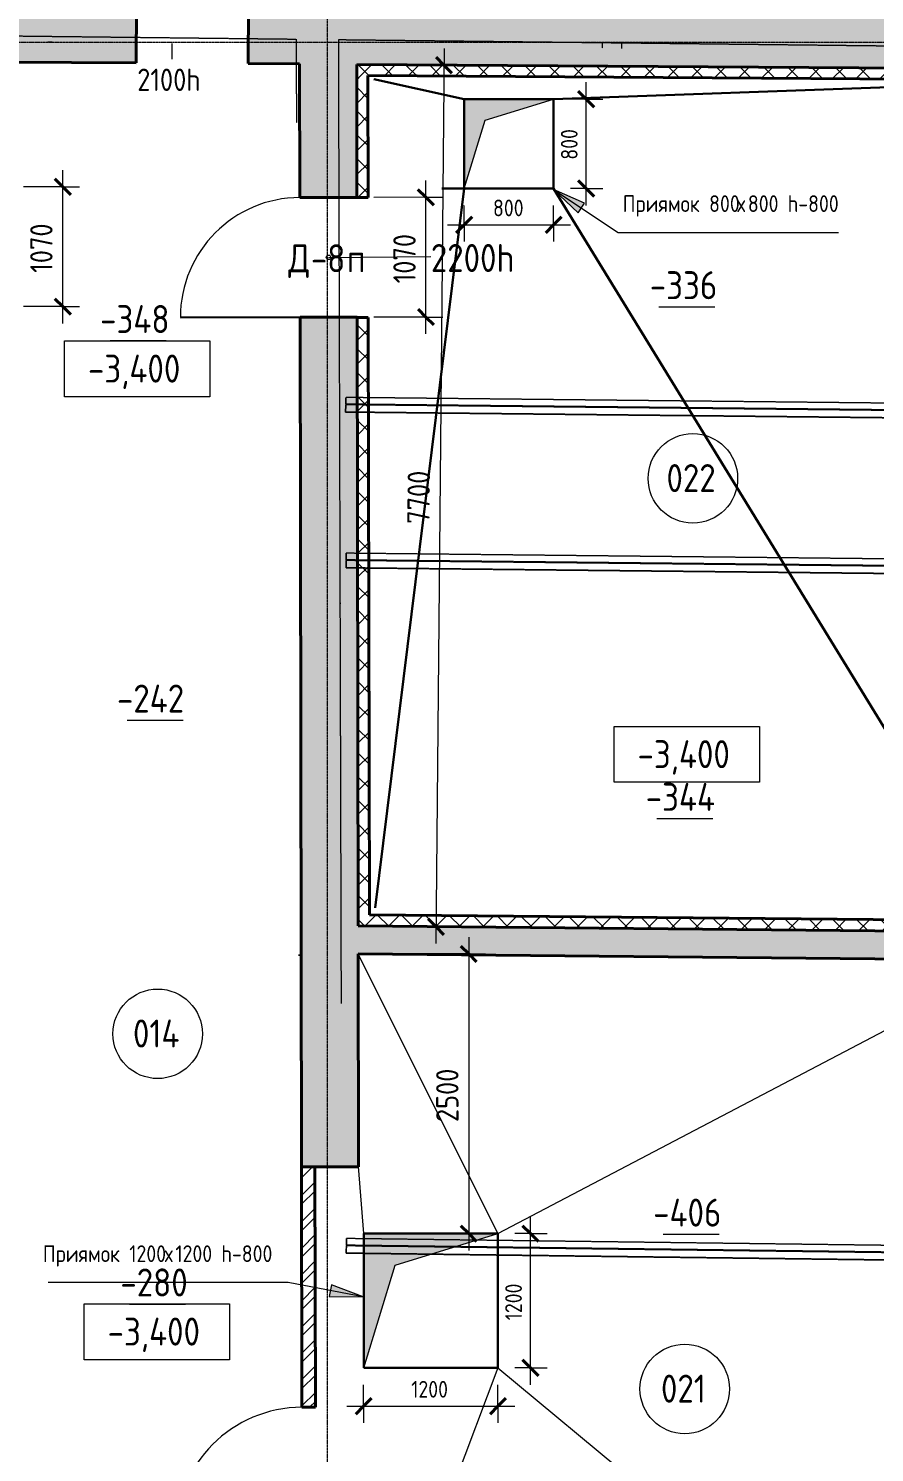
# Model space of a CAD drawing. Header units: millimetres. Extents: x -11886 to 71589, y -4690 to 48120.
# Drawn here: x 46738 to 54301, y 24251 to 36978 of the extents above; entities that cross this region are included whole.
import ezdxf

# ---------------------------------------------------------------- set-up
doc = ezdxf.new("R2010")
doc.units = ezdxf.units.MM
doc.linetypes.add('ADSK_Линия сетки', pattern=[25, 20, -2.5, 0, -2.5])
doc.linetypes.add('ADSK_Сверху', pattern=[4.5, 3, -1.5])
for name, color, linetype, lineweight in [('Аннотация', 7, 'Continuous', 20), ('Двери', 7, 'Continuous', 18), ('Каркас', 7, 'Continuous', 18), ('Марки', 7, 'Continuous', 20), ('Марки дверей', 7, 'Continuous', 20), ('Марки помещений', 7, 'Continuous', 20), ('Оси', 7, 'Continuous', 9), ('Отметки', 7, 'Continuous', 9), ('Размеры', 7, 'Continuous', 9), ('Размеры-100', 7, 'Continuous', 9), ('Стены внутренние', 250, 'Continuous', 18), ('Узлы', 7, 'Continuous', 18)]:
    doc.layers.add(name, color=color, linetype=linetype, lineweight=lineweight)
doc.layers.add('Линии', color=7, linetype='Continuous', lineweight=9, true_color=0x00a600)
doc.styles.add('GOST Common_1', font='GOST_Common.ttf', dxfattribs={"width": 0.9, "height": 250})
doc.styles.add('GOST Common_2', font='GOST_Common.ttf', dxfattribs={"width": 0.9, "height": 200})
doc.styles.add('GOST Common_3', font='GOST_Common.ttf', dxfattribs={"width": 0.9, "height": 150})
doc.dimstyles.new('ADSK_Основной_1_5_мм_Синий', dxfattribs={"dimscale": 304.8, "dimtxt": 150.857249, "dimasz": 0.463911, "dimexe": 0.492126, "dimexo": 0.492126, "dimgap": 0.098425, "dimtad": 1, "dimdec": 0, "dimdsep": 46, "dimtxsty": 'GOST Common_3', "dimblk1": 'OBLIQUE', "dimblk2": 'OBLIQUE', "dimsah": 1, "dimcen": 0.09, "dimdle": 0.492126, "dimazin": 2, "dimtfac": 1, "dimtdec": 4, "dimtix": 1, "dimtmove": 0, "dimatfit": 3, "dimfxl": 1, "dimtvp": 1, "dimtolj": 1, "dimtzin": 0, "dimlwd": 20, "dimlwe": 20, "dimarcsym": 2})
doc.dimstyles.new('ADSK_Основной_2_мм_Округление_до_1_мм', dxfattribs={"dimscale": 304.8, "dimtxt": 201.142999, "dimasz": 0.463911, "dimexe": 0.492126, "dimexo": 0.492126, "dimgap": 0.098425, "dimtad": 1, "dimdec": 0, "dimdsep": 46, "dimtxsty": 'GOST Common_2', "dimblk1": 'OBLIQUE', "dimblk2": 'OBLIQUE', "dimsah": 1, "dimcen": 0.09, "dimdle": 0.492126, "dimazin": 2, "dimtfac": 1, "dimtdec": 4, "dimtix": 1, "dimtmove": 0, "dimatfit": 3, "dimfxl": 1, "dimtvp": 1, "dimtolj": 1, "dimtzin": 0, "dimlwd": 20, "dimlwe": 20, "dimarcsym": 2})
pattern_1 = [(45, (0, 0), (-106.06602, 106.06602), []), (135, (0, 0), (-106.06602, -106.06602), [])]

# ---------------------------------------------------------------- blocks, each defined once
blk = doc.blocks.new('Типовая двутавровая балка _АСТО 20-93_ Балки - 130х360мм-784748-00 План подвала кладочный')
at = {"layer": 'Каркас', "color": 253, "linetype": 'ADSK_Сверху', "true_color": 0xaaaaaa}
for p, q in [((-3049.5, 67.5), (-3049.5, -62.5)), ((-3049.5, 67.5), (3049.5, 67.5)), ((3049.5, -62.5), (3049.5, 67.5)), ((-3049.5, -62.5), (3049.5, -62.5))]:
    blk.add_line(p, q, dxfattribs=at)
at = {"layer": 'Каркас', "color": 253, "linetype": 'ADSK_Сверху', "true_color": 0xb2b2b2}
for p, q in [((-3049.5, 3), (-3049.5, 67.5)), ((3049.5, 67.5), (-3049.5, 67.5)), ((-3049.5, 3), (3049.5, 3)), ((3049.5, 67.5), (3049.5, 3)), ((-3049.5, -62.5), (-3049.5, -3)), ((-3049.5, -3), (3049.5, -3)), ((-3049.5, -62.5), (3049.5, -62.5)), ((3049.5, -3), (3049.5, -62.5))]:
    blk.add_line(p, q, dxfattribs=at)
blk = doc.blocks.new('Типовая двутавровая балка _АСТО 20-93_ Балки - 130х360мм-785250-00 План подвала кладочный')
at = {"layer": 'Каркас', "color": 253, "linetype": 'ADSK_Сверху', "true_color": 0xaaaaaa}
for p, q in [((-3052.5, 67.5), (-3052.5, -62.5)), ((-3052.5, 67.5), (3052.5, 67.5)), ((3052.5, -62.5), (3052.5, 67.5)), ((-3052.5, -62.5), (3052.5, -62.5))]:
    blk.add_line(p, q, dxfattribs=at)
at = {"layer": 'Каркас', "color": 253, "linetype": 'ADSK_Сверху', "true_color": 0xb2b2b2}
for p, q in [((-3052.5, 3), (-3052.5, 67.5)), ((3052.5, 67.5), (-3052.5, 67.5)), ((-3052.5, 3), (3052.5, 3)), ((3052.5, 67.5), (3052.5, 3)), ((-3052.5, -62.5), (-3052.5, -3)), ((-3052.5, -3), (3052.5, -3)), ((-3052.5, -62.5), (3052.5, -62.5)), ((3052.5, -3), (3052.5, -62.5))]:
    blk.add_line(p, q, dxfattribs=at)
blk = doc.blocks.new('Типовая двутавровая балка _АСТО 20-93_ Балки - 130х360мм-785426-00 План подвала кладочный')
at = {"layer": 'Каркас', "color": 253, "linetype": 'ADSK_Сверху', "true_color": 0xaaaaaa}
for p, q in [((-3083.5, 67.5), (-3083.5, -62.5)), ((-3083.5, 67.5), (3083.5, 67.5)), ((3083.5, -62.5), (3083.5, 67.5)), ((-3083.5, -62.5), (3083.5, -62.5))]:
    blk.add_line(p, q, dxfattribs=at)
at = {"layer": 'Каркас', "color": 253, "linetype": 'ADSK_Сверху', "true_color": 0xb2b2b2}
for p, q in [((-3083.5, 3), (-3083.5, 67.5)), ((3083.5, 67.5), (-3083.5, 67.5)), ((-3083.5, 3), (3083.5, 3)), ((3083.5, 67.5), (3083.5, 3)), ((-3083.5, -62.5), (-3083.5, -3)), ((-3083.5, -3), (3083.5, -3)), ((-3083.5, -62.5), (3083.5, -62.5)), ((3083.5, -3), (3083.5, -62.5))]:
    blk.add_line(p, q, dxfattribs=at)
blk = doc.blocks.new('AC_Дверь_Однопольная - Д-35п 1130х2200h-2396132-00 План подвала кладочный')
at = {"layer": 'Двери', "lineweight": 30}
blk.add_line((-565, 60), (-565, 1190), dxfattribs=at)
at = {"layer": 'Двери'}
blk.add_arc((-565, 60), 1130, 0, 90, dxfattribs=at)
blk = doc.blocks.new('AC_Дверь_Однопольная - Д-8п 1070х2200h-1983182-00 План подвала кладочный')
at = {"layer": 'Двери', "lineweight": 30}
blk.add_line((-535, 255), (-535, 1325), dxfattribs=at)
at = {"layer": 'Двери'}
blk.add_arc((-535, 255), 1070, 0, 90, dxfattribs=at)
blk = doc.blocks.new('ADSK_Марка_Помещение_ОдноЗначение - Номер-247393-00 План подвала кладочный')
at = {"layer": 'Марки помещений'}
blk.add_circle((0, 0), 4, dxfattribs=at)
blk = doc.blocks.new('DIMBLOCK19-00 План подвала кладочный')
at = {"layer": 'Размеры-100', "lineweight": 40, "transparency": 16777216}
for p, q in [((50289, 35469), (50219, 35539)), ((50289, 35469), (50360, 35398)), ((50291, 34399), (50220, 34469)), ((50291, 34399), (50362, 34328))]:
    blk.add_line(p, q, dxfattribs=at)
at = {"layer": 'Размеры-100', "lineweight": 20, "transparency": 16777216}
for p, q in [((50291, 34249), (50289, 35619)), ((50289, 35469), (49824, 35468)), ((50289, 35469), (50439, 35469)), ((50291, 34399), (49826, 34398)), ((50291, 34399), (50441, 34399))]:
    blk.add_line(p, q, dxfattribs=at)
at = {"layer": 'Размеры-100', "color": 0, "lineweight": 20, "transparency": 16777216, "insert": (49999, 34700), "char_height": 200, "width": 560.47, "attachment_point": 1, "rotation": 90, "line_spacing_factor": 1.022761, "style": 'GOST Common_2'}
blk.add_mtext('1070', dxfattribs=at)
blk = doc.blocks.new('_Oblique')
at = {"color": 0, "linetype": 'ByBlock', "lineweight": -2}
blk.add_line((-0.5, -0.5), (0.5, 0.5), dxfattribs=at)
blk = doc.blocks.new('ADSK_Марка_Дверь - Типоразмер_ADSK_Марка-58376-00 План подвала кладочный')
at = {"layer": 'Марки дверей', "lineweight": 9}
blk.add_circle((0, 0), 0.2, dxfattribs=at)
blk = doc.blocks.new('Высотные отметки - Рамка-5093-00 План подвала кладочный')
at = {"layer": 'Аннотация'}
for p, q in [((-6.5, 0), (-6.5, 5)), ((-6.5, 5), (6.5, 5)), ((6.5, 5), (6.5, 0)), ((6.5, 0), (-6.5, 0))]:
    blk.add_line(p, q, dxfattribs=at)
blk = doc.blocks.new('ADSK_Марка_Перекрытие - Отметка низа-2041711-00 План подвала кладочный')
at = {"layer": 'Марки'}
blk.add_line((-2.5, 0), (2.5, 0), dxfattribs=at)
blk = doc.blocks.new('DIMBLOCK40-00 План подвала кладочный')
at = {"layer": 'Размеры-100', "lineweight": 20, "transparency": 16777216}
for p, q in [((50454, 36800), (50380, 28800)), ((50452, 36650), (49822, 36656)), ((50452, 36650), (50602, 36649)), ((50382, 28950), (50332, 28951)), ((50382, 28950), (50532, 28949))]:
    blk.add_line(p, q, dxfattribs=at)
at = {"layer": 'Размеры-100', "lineweight": 40, "transparency": 16777216}
for p, q in [((50452, 36650), (50382, 36721)), ((50452, 36650), (50522, 36579)), ((50382, 28950), (50312, 29022)), ((50382, 28950), (50452, 28879))]:
    blk.add_line(p, q, dxfattribs=at)
at = {"layer": 'Размеры-100', "color": 0, "lineweight": 20, "transparency": 16777216, "insert": (50123, 32551), "char_height": 200, "width": 605.47, "attachment_point": 1, "rotation": 89.4738, "line_spacing_factor": 1.022761, "style": 'GOST Common_2'}
blk.add_mtext('7700', dxfattribs=at)
blk = doc.blocks.new('DIMBLOCK43-00 План подвала кладочный')
at = {"layer": 'Размеры-100', "lineweight": 40, "transparency": 16777216}
for p, q in [((51723, 36347), (51653, 36418)), ((51723, 36347), (51794, 36276)), ((51723, 35547), (51653, 35618)), ((51723, 35547), (51794, 35476))]:
    blk.add_line(p, q, dxfattribs=at)
at = {"layer": 'Размеры-100', "lineweight": 20, "transparency": 16777216}
for p, q in [((51723, 35397), (51723, 36497)), ((51723, 36347), (51582, 36347)), ((51723, 36347), (51873, 36347)), ((51723, 35547), (51582, 35547)), ((51723, 35547), (51873, 35547))]:
    blk.add_line(p, q, dxfattribs=at)
at = {"layer": 'Размеры-100', "color": 0, "lineweight": 20, "transparency": 16777216, "insert": (51497, 35805), "char_height": 150, "width": 340.58, "attachment_point": 1, "rotation": 90, "line_spacing_factor": 1.022761, "style": 'GOST Common_3'}
blk.add_mtext('800', dxfattribs=at)
blk = doc.blocks.new('DIMBLOCK44-00 План подвала кладочный')
at = {"layer": 'Размеры-100', "lineweight": 20, "transparency": 16777216}
for p, q in [((50632, 35223), (50632, 35397)), ((51432, 35223), (51432, 35397)), ((50482, 35223), (51582, 35223)), ((50632, 35223), (50632, 35073)), ((51432, 35223), (51432, 35073))]:
    blk.add_line(p, q, dxfattribs=at)
at = {"layer": 'Размеры-100', "lineweight": 40, "transparency": 16777216}
for p, q in [((50632, 35223), (50703, 35294)), ((51432, 35223), (51503, 35294)), ((50632, 35223), (50562, 35152)), ((51432, 35223), (51362, 35152))]:
    blk.add_line(p, q, dxfattribs=at)
at = {"layer": 'Размеры-100', "color": 0, "lineweight": 20, "transparency": 16777216, "insert": (50890, 35449), "char_height": 150, "width": 340.58, "attachment_point": 1, "line_spacing_factor": 1.022761, "style": 'GOST Common_3'}
blk.add_mtext('800', dxfattribs=at)
blk = doc.blocks.new('DIMBLOCK45-00 План подвала кладочный')
at = {"layer": 'Размеры-100', "lineweight": 20, "transparency": 16777216}
for p, q in [((51225, 24857), (51225, 26357)), ((51225, 26207), (51084, 26207)), ((51225, 26207), (51375, 26207)), ((51225, 25007), (51084, 25007)), ((51225, 25007), (51375, 25007))]:
    blk.add_line(p, q, dxfattribs=at)
at = {"layer": 'Размеры-100', "lineweight": 40, "transparency": 16777216}
for p, q in [((51225, 26207), (51155, 26278)), ((51225, 26207), (51296, 26136)), ((51225, 25007), (51155, 25078)), ((51225, 25007), (51296, 24936))]:
    blk.add_line(p, q, dxfattribs=at)
at = {"layer": 'Размеры-100', "color": 0, "lineweight": 20, "transparency": 16777216, "insert": (50999, 25432), "char_height": 150, "width": 420.35, "attachment_point": 1, "rotation": 90, "line_spacing_factor": 1.022761, "style": 'GOST Common_3'}
blk.add_mtext('1200', dxfattribs=at)
blk = doc.blocks.new('DIMBLOCK46-00 План подвала кладочный')
at = {"layer": 'Размеры-100', "lineweight": 20, "transparency": 16777216}
for p, q in [((49734, 24665), (49734, 24857)), ((50934, 24665), (50934, 24857)), ((49584, 24665), (51084, 24665)), ((49734, 24665), (49734, 24515)), ((50934, 24665), (50934, 24515))]:
    blk.add_line(p, q, dxfattribs=at)
at = {"layer": 'Размеры-100', "lineweight": 40, "transparency": 16777216}
for p, q in [((49734, 24665), (49805, 24736)), ((50934, 24665), (51005, 24736)), ((49734, 24665), (49664, 24594)), ((50934, 24665), (50864, 24594))]:
    blk.add_line(p, q, dxfattribs=at)
at = {"layer": 'Размеры-100', "color": 0, "lineweight": 20, "transparency": 16777216, "insert": (50159, 24891), "char_height": 150, "width": 420.35, "attachment_point": 1, "line_spacing_factor": 1.022761, "style": 'GOST Common_3'}
blk.add_mtext('1200', dxfattribs=at)
blk = doc.blocks.new('DIMBLOCK47-00 План подвала кладочный')
at = {"layer": 'Размеры-100', "lineweight": 40, "transparency": 16777216}
for p, q in [((50673, 28707), (50602, 28777)), ((50673, 28707), (50744, 28636)), ((50673, 26207), (50602, 26278)), ((50673, 26207), (50744, 26136))]:
    blk.add_line(p, q, dxfattribs=at)
at = {"layer": 'Размеры-100', "lineweight": 20, "transparency": 16777216}
for p, q in [((50673, 28857), (50673, 26057)), ((50673, 28707), (49836, 28707)), ((50673, 28707), (50823, 28707)), ((50673, 26207), (50623, 26207)), ((50673, 26207), (50823, 26207))]:
    blk.add_line(p, q, dxfattribs=at)
at = {"layer": 'Размеры-100', "color": 0, "lineweight": 20, "transparency": 16777216, "insert": (50382, 27204), "char_height": 200, "width": 605.47, "attachment_point": 1, "rotation": 90, "line_spacing_factor": 1.022761, "style": 'GOST Common_2'}
blk.add_mtext('2500', dxfattribs=at)
blk = doc.blocks.new('DIMBLOCK148-00 План подвала кладочный')
at = {"layer": 'Размеры-100', "lineweight": 20, "transparency": 16777216}
for p, q in [((47044, 34342), (47044, 35712)), ((47044, 35562), (46693, 35562)), ((47044, 35562), (47194, 35562)), ((47044, 34492), (46693, 34492)), ((47044, 34492), (47194, 34492))]:
    blk.add_line(p, q, dxfattribs=at)
at = {"layer": 'Размеры-100', "lineweight": 40, "transparency": 16777216}
for p, q in [((47044, 35562), (46973, 35633)), ((47044, 35562), (47115, 35491)), ((47044, 34492), (46973, 34563)), ((47044, 34492), (47115, 34421))]:
    blk.add_line(p, q, dxfattribs=at)
at = {"layer": 'Размеры-100', "color": 0, "lineweight": 20, "transparency": 16777216, "insert": (46753, 34794), "char_height": 200, "width": 560.47, "attachment_point": 1, "rotation": 90, "line_spacing_factor": 1.022761, "style": 'GOST Common_2'}
blk.add_mtext('1070', dxfattribs=at)

msp = doc.modelspace()

# ---------------------------------------------------------------- hatches: boundary and pattern name
at = {"layer": 'Аннотация', "lineweight": 9, "true_color": 0x000080}
for points in [[(51430.48, 35540.22), (51650.56, 35329.6), (51709.32, 35417.57)], [(49730.15, 25642.92), (49445.19, 25750.59), (49425.55, 25646.63)]]:
    msp.add_hatch(color=176, dxfattribs=at).paths.add_polyline_path(points)
at = {"layer": 'Стены внутренние', "true_color": 0xc0c0c0}
h = msp.add_hatch(color=9, dxfattribs=at)
h.paths.add_polyline_path([(55553.51, 36617.32), (55551.31, 37127.35), (48703.88, 37173.76), (48700.42, 36663.78), (55551.31, 36617.33)])
h.paths.add_polyline_path([(47700.45, 36670.56), (47703.9, 37180.55), (46543.21, 37188.42), (46543.84, 36678.4), (46597.12, 36678.04)])
h = msp.add_hatch(color=9, dxfattribs=at)
h.paths.add_polyline_path([(49178.93, 26804.17), (49688.93, 26805.06), (49675.74, 34397.8), (49165.74, 34396.91), (49175.34, 28868.64)])
h.paths.add_polyline_path([(49163.88, 35466.91), (49673.88, 35467.79), (49671.81, 36657.19), (49161.8, 36660.65), (49162.63, 36183.25)])
at = {"layer": 'Стены внутренние', "lineweight": 9}
h = msp.add_hatch(dxfattribs=at)
h.set_pattern_fill('FP_2', color=256, style=0, pattern_type=2)
h.set_pattern_definition(pattern_1)
h.paths.add_polyline_path([(55553.95, 36517.31), (55553.51, 36617.32), (49671.81, 36657.19), (49671.99, 36557.19), (55553.51, 36517.32)])
h = msp.add_hatch(dxfattribs=at)
h.set_pattern_fill('FP_2', color=256, style=0, pattern_type=2)
h.set_pattern_definition(pattern_1)
h.paths.add_polyline_path([(49785.02, 29055.81), (49775.74, 34395.43), (49675.74, 34395.26), (49685.63, 29056.73)])
h.paths.add_polyline_path([(49673.88, 35467.82), (49773.88, 35467.99), (49771.99, 36556.51), (49671.99, 36556.51), (49672.64, 36183.25)])
h = msp.add_hatch(dxfattribs=at)
h.set_pattern_fill('FP_2', color=256, style=0, pattern_type=2)
h.set_pattern_definition(pattern_1)
h.paths.add_polyline_path([(55586.89, 28902.52), (55586.46, 29002.53), (49685.02, 29055.81), (49685.63, 28956.72), (55555.63, 28902.81)])
at = {"layer": 'Стены внутренние', "true_color": 0xc0c0c0}
msp.add_hatch(color=9, dxfattribs=at).paths.add_polyline_path([(55587.97, 28652.5), (55586.89, 28902.52), (49685.19, 28956.73), (49685.63, 28706.71), (55555.63, 28652.8)])
at = {"layer": 'Стены внутренние', "lineweight": 9}
h = msp.add_hatch(dxfattribs=at)
h.set_pattern_fill('FP_1', color=256, style=0, pattern_type=2)
h.set_pattern_definition([(45, (0, 0), (-117.8655, 117.8655), []), (45, (78.58, 0), (-117.8655, 117.8655), [])])
h.paths.add_polyline_path([(49304.99, 23289.76), (49304.58, 23525.41), (49184.58, 23525.21), (49185.04, 23290.1), (49302.69, 23289.77)])
h.paths.add_polyline_path([(49182.64, 24655.2), (49302.64, 24655.41), (49298.9, 26804.38), (49178.93, 26804.17), (49179.84, 26277.36)])
at = {"layer": 'Узлы', "true_color": 0x0000ff}
for points in [[(50632.26, 35547.17), (50819.38, 36159.2), (51432.26, 36347.17), (50632.26, 36347.17), (50632.26, 36159.2)], [(49734.27, 25006.83), (50014.94, 25924.88), (50934.27, 26206.83), (49734.27, 26206.83), (49734.27, 25924.88)]]:
    msp.add_hatch(color=5, dxfattribs=at).paths.add_polyline_path(points)

# ---------------------------------------------------------------- linework, layer by layer
at = {"layer": 'Аннотация', "lineweight": 9}
msp.add_line((48019.77, 36843.6), (48019.77, 36703.78), dxfattribs=at)
at = {"layer": 'Аннотация', "color": 176, "lineweight": 9, "true_color": 0x000080}
for p, q in [((51430.48, 35540.22), (51650.56, 35329.6)), ((51709.32, 35417.57), (51430.48, 35540.22)), ((51430.48, 35540.22), (52007.81, 35154.57)), ((51650.56, 35329.6), (51709.32, 35417.57)), ((52007.81, 35154.57), (53978.29, 35154.57)), ((49059.08, 25769.7), (46914.04, 25769.7)), ((49730.15, 25642.92), (49059.08, 25769.7)), ((49445.19, 25750.59), (49425.55, 25646.63)), ((49730.15, 25642.92), (49445.19, 25750.59)), ((49425.55, 25646.63), (49730.15, 25642.92))]:
    msp.add_line(p, q, dxfattribs=at)
at = {"layer": 'Линии', "color": 18, "lineweight": 18, "true_color": 0x000000}
for p, q in [((46949.82, 36856.79), (46909.82, 36856.79)), ((51432.26, 36347.17), (50632.26, 36347.17)), ((50632.26, 36347.17), (50632.26, 35547.17)), ((50819.38, 36159.2), (51432.26, 36347.17)), ((50632.26, 35547.17), (50819.38, 36159.2)), ((50934.27, 26206.83), (49685.63, 28706.71)), ((50934.27, 26206.83), (55594.19, 28652.45)), ((49734.27, 26206.83), (49689.27, 26806.83)), ((50934.27, 26206.83), (49734.27, 26206.83)), ((49734.27, 26206.83), (49734.27, 25006.83)), ((50014.94, 25924.88), (50934.27, 26206.83)), ((49734.27, 25006.83), (50014.94, 25924.88)), ((50934.27, 25006.83), (49697.76, 21724.84)), ((50934.27, 25006.83), (54172.15, 22322.63))]:
    msp.add_line(p, q, dxfattribs=at)
at = {"layer": 'Линии', "color": 18, "lineweight": 30, "true_color": 0x000000}
for p, q in [((50632.26, 36347.17), (49824.04, 36524.16)), ((51432.26, 36347.17), (55349.85, 36486.7)), ((50632.26, 36347.17), (50632.26, 35547.17)), ((51432.26, 36347.17), (50632.26, 36347.17)), ((51432.26, 35547.17), (51432.26, 36347.17)), ((50632.26, 35547.17), (49836.91, 29118.61)), ((50432.26, 35547.17), (51432.26, 35547.17)), ((51432.26, 35547.17), (55402.44, 29069.48)), ((49734.27, 26206.83), (49734.27, 25006.83)), ((50934.27, 26206.83), (49734.27, 26206.83)), ((50934.27, 25006.83), (50934.27, 26206.83)), ((49734.27, 25006.83), (50934.27, 25006.83))]:
    msp.add_line(p, q, dxfattribs=at)
at = {"layer": 'Марки дверей'}
msp.add_line((49419.81, 34932.35), (50334.35, 34940.73), dxfattribs=at)
at = {"layer": 'Оси', "linetype": 'ADSK_Линия сетки'}
for p, q in [((49409.91, -3890.07), (49409.91, 44534.79)), ((-11086.22, 36856.79), (57141.72, 36856.79))]:
    msp.add_line(p, q, dxfattribs=at)
at = {"layer": 'Стены внутренние', "lineweight": 40}
for p, q in [((47700.45, 36670.56), (47703.9, 37180.55)), ((48703.88, 37173.77), (48700.42, 36663.78)), ((46543.21, 36678.41), (47700.45, 36670.56)), ((48700.42, 36663.78), (49161.8, 36660.65)), ((49161.8, 36660.65), (49163.88, 35466.91)), ((49671.81, 36657.19), (55553.51, 36617.32)), ((49671.81, 36657.19), (49673.88, 35467.79)), ((49771.99, 36556.51), (55453.94, 36517.99)), ((49773.88, 35467.99), (49771.99, 36556.51)), ((49163.88, 35466.91), (49673.88, 35467.79)), ((49673.88, 35467.82), (49773.88, 35467.99)), ((49675.74, 34397.8), (49165.74, 34396.91)), ((49165.74, 34396.91), (49178.93, 26804.17)), ((49675.74, 34397.8), (49685.19, 28956.73)), ((49775.74, 34395.43), (49675.74, 34395.26)), ((49785.02, 29055.81), (49775.74, 34395.43)), ((55486.45, 29003.45), (49785.02, 29055.81)), ((55586.89, 28902.52), (49685.19, 28956.73)), ((49688.93, 26805.06), (49685.63, 28706.71)), ((49685.63, 28706.71), (55587.97, 28652.5)), ((49178.93, 26805.34), (49182.64, 24655.2)), ((49298.93, 26805), (49178.93, 26805.34)), ((49178.93, 26804.17), (49688.93, 26805.06)), ((49302.64, 24655.41), (49298.93, 26805)), ((49182.64, 24655.2), (49302.64, 24655.41))]:
    msp.add_line(p, q, dxfattribs=at)
at = {"layer": 'Стены внутренние', "color": 253, "linetype": 'ADSK_Сверху', "true_color": 0xaaaaaa}
for p, q in [((46543.21, 36912.38), (49130.81, 36883.07)), ((49130.81, 36883.07), (49132.94, 36133.48)), ((49510.83, 36878.77), (55552.68, 36810.34)), ((49517.25, 34618.07), (49510.83, 36878.77)), ((51864.87, 36852.11), (51864.87, 36801.1)), ((52040.87, 36799.66), (52040.87, 36850.11)), ((49519.72, 34916.07), (49516.4, 34916.07)), ((49516.82, 34768.07), (49520.14, 34768.07)), ((49520.57, 34618.07), (49517.25, 34618.07)), ((49535.29, 28263.16), (49517.25, 34618.07)), ((49517.67, 34470.07), (49521, 34470.07)), ((49523.47, 33605.35), (49520.12, 33605.35)), ((49520.54, 33457.35), (49523.9, 33457.35)), ((49528.54, 31838.07), (49525.14, 31838.07)), ((49525.56, 31690.07), (49528.96, 31690.07)), ((49154.05, 28700.6), (49154.08, 28689.99))]:
    msp.add_line(p, q, dxfattribs=at)

# ---------------------------------------------------------------- block references
at = {"layer": 'Двери'}
for name, p, rotation in [('AC_Дверь_Однопольная - Д-8п 1070х2200h-1983182-00 План подвала кладочный', (49419.81, 34932.35), 90.09955704291379), ('AC_Дверь_Однопольная - Д-35п 1130х2200h-2396132-00 План подвала кладочный', (49243.61, 24090.31), 90.09878129168045)]:
    msp.add_blockref(name, p, dxfattribs=dict(at, rotation=rotation))
at = {"layer": 'Каркас', "color": 253, "linetype": 'ADSK_Сверху', "true_color": 0xaaaaaa}
for name, p, rotation in [('Типовая двутавровая балка _АСТО 20-93_ Балки - 130х360мм-784748-00 План подвала кладочный', (52622.9, 33585.51), 179.3981531340127), ('Типовая двутавровая балка _АСТО 20-93_ Балки - 130х360мм-785250-00 План подвала кладочный', (52629.97, 32193.37), 179.3981531340109), ('Типовая двутавровая балка _АСТО 20-93_ Балки - 130х360мм-785426-00 План подвала кладочный', (52662.71, 26061.43), 179.2734620295018)]:
    msp.add_blockref(name, p, dxfattribs=dict(at, rotation=rotation))
at = {"layer": 'Марки', "xscale": 99.99999999999993, "yscale": 99.99999999999993, "zscale": 99.99999999999993}
for p in [(52623.4, 34490.53), (47719.26, 34188.11), (47869.85, 30796.28), (52605, 29917.4), (52662.8, 26201.98), (47891.38, 25577.63)]:
    msp.add_blockref('ADSK_Марка_Перекрытие - Отметка низа-2041711-00 План подвала кладочный', p, dxfattribs=at)
at = {"layer": 'Марки дверей', "xscale": 99.99999999999993, "yscale": 99.99999999999993, "zscale": 99.99999999999993}
msp.add_blockref('ADSK_Марка_Дверь - Типоразмер_ADSK_Марка-58376-00 План подвала кладочный', (49419.81, 34932.35), dxfattribs=at)
at = {"layer": 'Марки помещений', "xscale": 99.99999999999993, "yscale": 99.99999999999993, "zscale": 99.99999999999993}
for p in [(52677.09, 32957.08), (47892.83, 27992.86), (52604.21, 24818.83)]:
    msp.add_blockref('ADSK_Марка_Помещение_ОдноЗначение - Номер-247393-00 План подвала кладочный', p, dxfattribs=at)
at = {"layer": 'Отметки', "lineweight": 20, "xscale": 99.99999999999993, "yscale": 99.99999999999993, "zscale": 99.99999999999993}
for p in [(47709.57, 33686.49), (52622.02, 30240.6), (47885.33, 25079.84)]:
    msp.add_blockref('Высотные отметки - Рамка-5093-00 План подвала кладочный', p, dxfattribs=at)

# ---------------------------------------------------------------- texts
at = {"layer": 'Аннотация', "lineweight": 9, "insert": (47710.17, 36619.35), "char_height": 200, "width": 743.1643, "attachment_point": 1, "style": 'GOST Common_2'}
msp.add_mtext('2100h', dxfattribs=at)
at = {"layer": 'Аннотация', "color": 176, "lineweight": 9, "true_color": 0x000080, "char_height": 150, "attachment_point": 1, "style": 'GOST Common_3'}
for s, insert, width in [('Приямок', (52049.48, 35487.54), 836.9617), (' 800', (52740.04, 35487.54), 404.0505), ('\\fGOST Common|b0|i0|c204|p34|;\\W.9;х', (53073.41, 35487.54), 115.443), ('800 h-800', (53168.66, 35487.54), 981.2655), ('Приямок', (46866.41, 26102.66), 836.9617), (' 1200', (47556.98, 26102.66), 483.4176), ('1200 h-800', (48051.09, 26102.66), 1060.6326), ('\\fGOST Common|b0|i0|c204|p34|;\\W.9;х', (47955.84, 26102.66), 115.443)]:
    msp.add_mtext(s, dxfattribs=dict(at, insert=insert, width=width))
at = {"layer": 'Марки', "lineweight": 9, "char_height": 250, "attachment_point": 1, "style": 'GOST Common_1'}
for s, insert, width in [('-336', (52291.47, 34808.36), 779.2402), ('-348', (47378.33, 34505.95), 800.8858), ('-242', (47528.92, 31114.11), 800.8858), ('-344', (52255.07, 30235.24), 822.5314), ('-406', (52321.87, 26519.82), 800.8858), ('-280', (47559.45, 25895.46), 779.2402)]:
    msp.add_mtext(s, dxfattribs=dict(at, insert=insert, width=width))
at = {"layer": 'Марки дверей', "lineweight": 9, "char_height": 250, "attachment_point": 1, "style": 'GOST Common_1'}
for s, insert, width in [('\\fGOST Common|b0|i0|c204|p34|;\\W.9;Д', (49060.08, 35049.36), 245.3164), ('-8', (49262.49, 35049.36), 389.6201), ('2200h', (50334.35, 35051.66), 974.0503), ('\\fGOST Common|b0|i0|c204|p34|;\\W.9;п', (49583.95, 35049.36), 194.8101)]:
    msp.add_mtext(s, dxfattribs=dict(at, insert=insert, width=width))
at = {"layer": 'Марки помещений', "lineweight": 9, "char_height": 250, "attachment_point": 1, "style": 'GOST Common_1'}
for s, insert, width in [('022', (52440.83, 33084.8), 584.4302), ('014', (47671.88, 28120.59), 548.3542), ('021', (52391.8, 24946.56), 526.7087)]:
    msp.add_mtext(s, dxfattribs=dict(at, insert=insert, width=width))
at = {"layer": 'Отметки', "lineweight": 20, "char_height": 250, "width": 1055.9762, "attachment_point": 1, "line_spacing_factor": 1.022761, "style": 'GOST Common_1'}
for insert in [(47269.58, 34063.19), (52182.03, 30617.3), (47445.34, 25456.55)]:
    msp.add_mtext('-3,400', dxfattribs=dict(at, insert=insert))

# ---------------------------------------------------------------- dimensions: what is measured, and where the dimension line sits
at = {"layer": 'Размеры', "lineweight": 20}
for base, p1, p2, angle, dimstyle, override, picture, middle in [((50381.68, 28950.33), (49671.81, 36657.19), (50481.66, 28949.41), 89.473785, 'ADSK_Основной_2_мм_Округление_до_1_мм', {"dimpost": '<>', "dimfxl": 7750.211211}, 'DIMBLOCK40-00 План подвала кладочный', (50287.05, 32801.37)), ((51723.43, 36347.17), (51432.26, 35547.17), (51432.26, 36347.17), 90, 'ADSK_Основной_1_5_мм_Синий', {"dimpost": '<>', "dimfxl": 800}, 'DIMBLOCK43-00 План подвала кладочный', (51618.43, 35947.17)), ((47044.12, 35562.09), (46543.21, 34492.09), (46543.21, 35562.09), 90, 'ADSK_Основной_2_мм_Округление_до_1_мм', {"dimpost": '<>', "dimfxl": 1070}, 'DIMBLOCK148-00 План подвала кладочный', (46914.12, 35027.09)), ((50289.33, 35468.86), (49675.74, 34397.8), (49673.88, 35467.79), 270.099557, 'ADSK_Основной_2_мм_Округление_до_1_мм', {"dimpost": '<>', "dimfxl": 1070}, 'DIMBLOCK19-00 План подвала кладочный', (50420.26, 34934.09)), ((50672.97, 26206.83), (49685.63, 28706.71), (50772.96, 26206.83), 90, 'ADSK_Основной_2_мм_Округление_до_1_мм', {"dimpost": '<>', "dimfxl": 2726.114286}, 'DIMBLOCK47-00 План подвала кладочный', (50542.97, 27456.77)), ((51225.44, 26206.83), (50934.27, 25006.83), (50934.27, 26206.83), 90, 'ADSK_Основной_1_5_мм_Синий', {"dimpost": '<>', "dimfxl": 1200}, 'DIMBLOCK45-00 План подвала кладочный', (51120.44, 25606.83))]:
    dim = msp.add_linear_dim(base=base, p1=p1, p2=p2, angle=angle, dimstyle=dimstyle, override=override, dxfattribs=at)
    dim.commit()
    dim.dimension.update_dxf_attribs({"geometry": picture, "text_midpoint": middle})
for base, p1, p2, override, picture, middle in [((51432.26, 35222.87), (50632.26, 35547.17), (51432.26, 35547.17), {"dimpost": '<>', "dimfxl": 800}, 'DIMBLOCK44-00 План подвала кладочный', (51032.26, 35327.87)), ((50934.27, 24664.87), (49734.27, 25006.83), (50934.27, 25006.83), {"dimpost": '<>', "dimfxl": 1200}, 'DIMBLOCK46-00 План подвала кладочный', (50334.27, 24769.87))]:
    dim = msp.add_linear_dim(base=base, p1=p1, p2=p2, dimstyle='ADSK_Основной_1_5_мм_Синий', override=override, dxfattribs=at)
    dim.commit()
    dim.dimension.update_dxf_attribs({"geometry": picture, "text_midpoint": middle})

doc.saveas('drawing.dxf')
